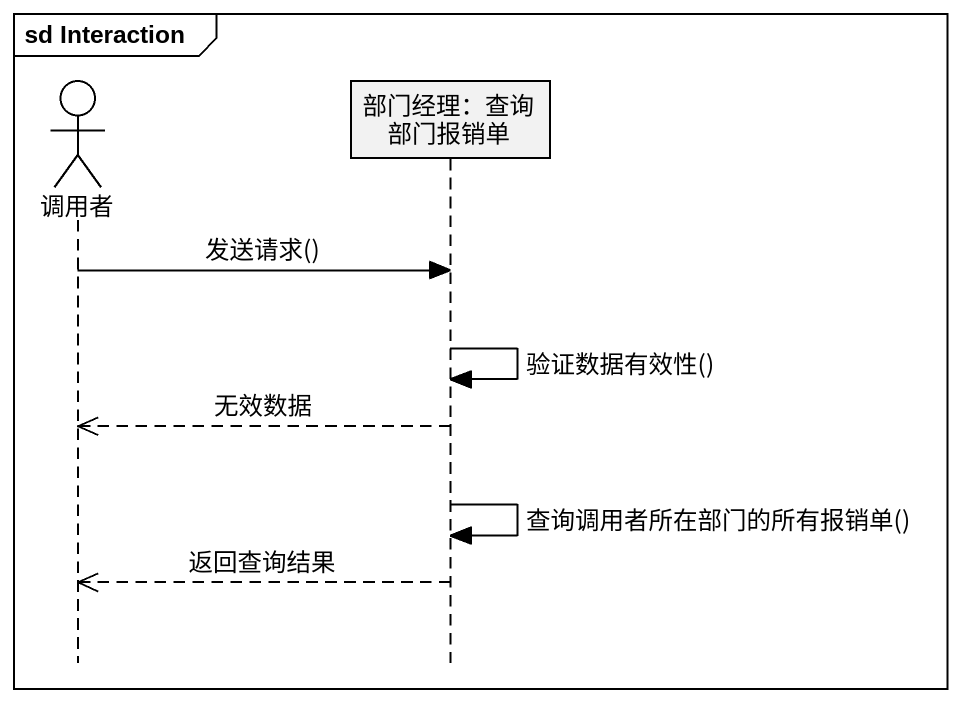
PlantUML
@startuml
mainframe sd Interaction
hide footbox
actor 调用者
participant "部门经理：查询部门报销单" as 部门经理_查询部门报销单

调用者 -> 部门经理_查询部门报销单 : 发送请求()
部门经理_查询部门报销单 -> 部门经理_查询部门报销单 : 验证数据有效性()
部门经理_查询部门报销单 -->> 调用者 : 无效数据
部门经理_查询部门报销单 -> 部门经理_查询部门报销单 : 查询调用者所在部门的所有报销单()
部门经理_查询部门报销单 -->> 调用者 : 返回查询结果
@enduml
